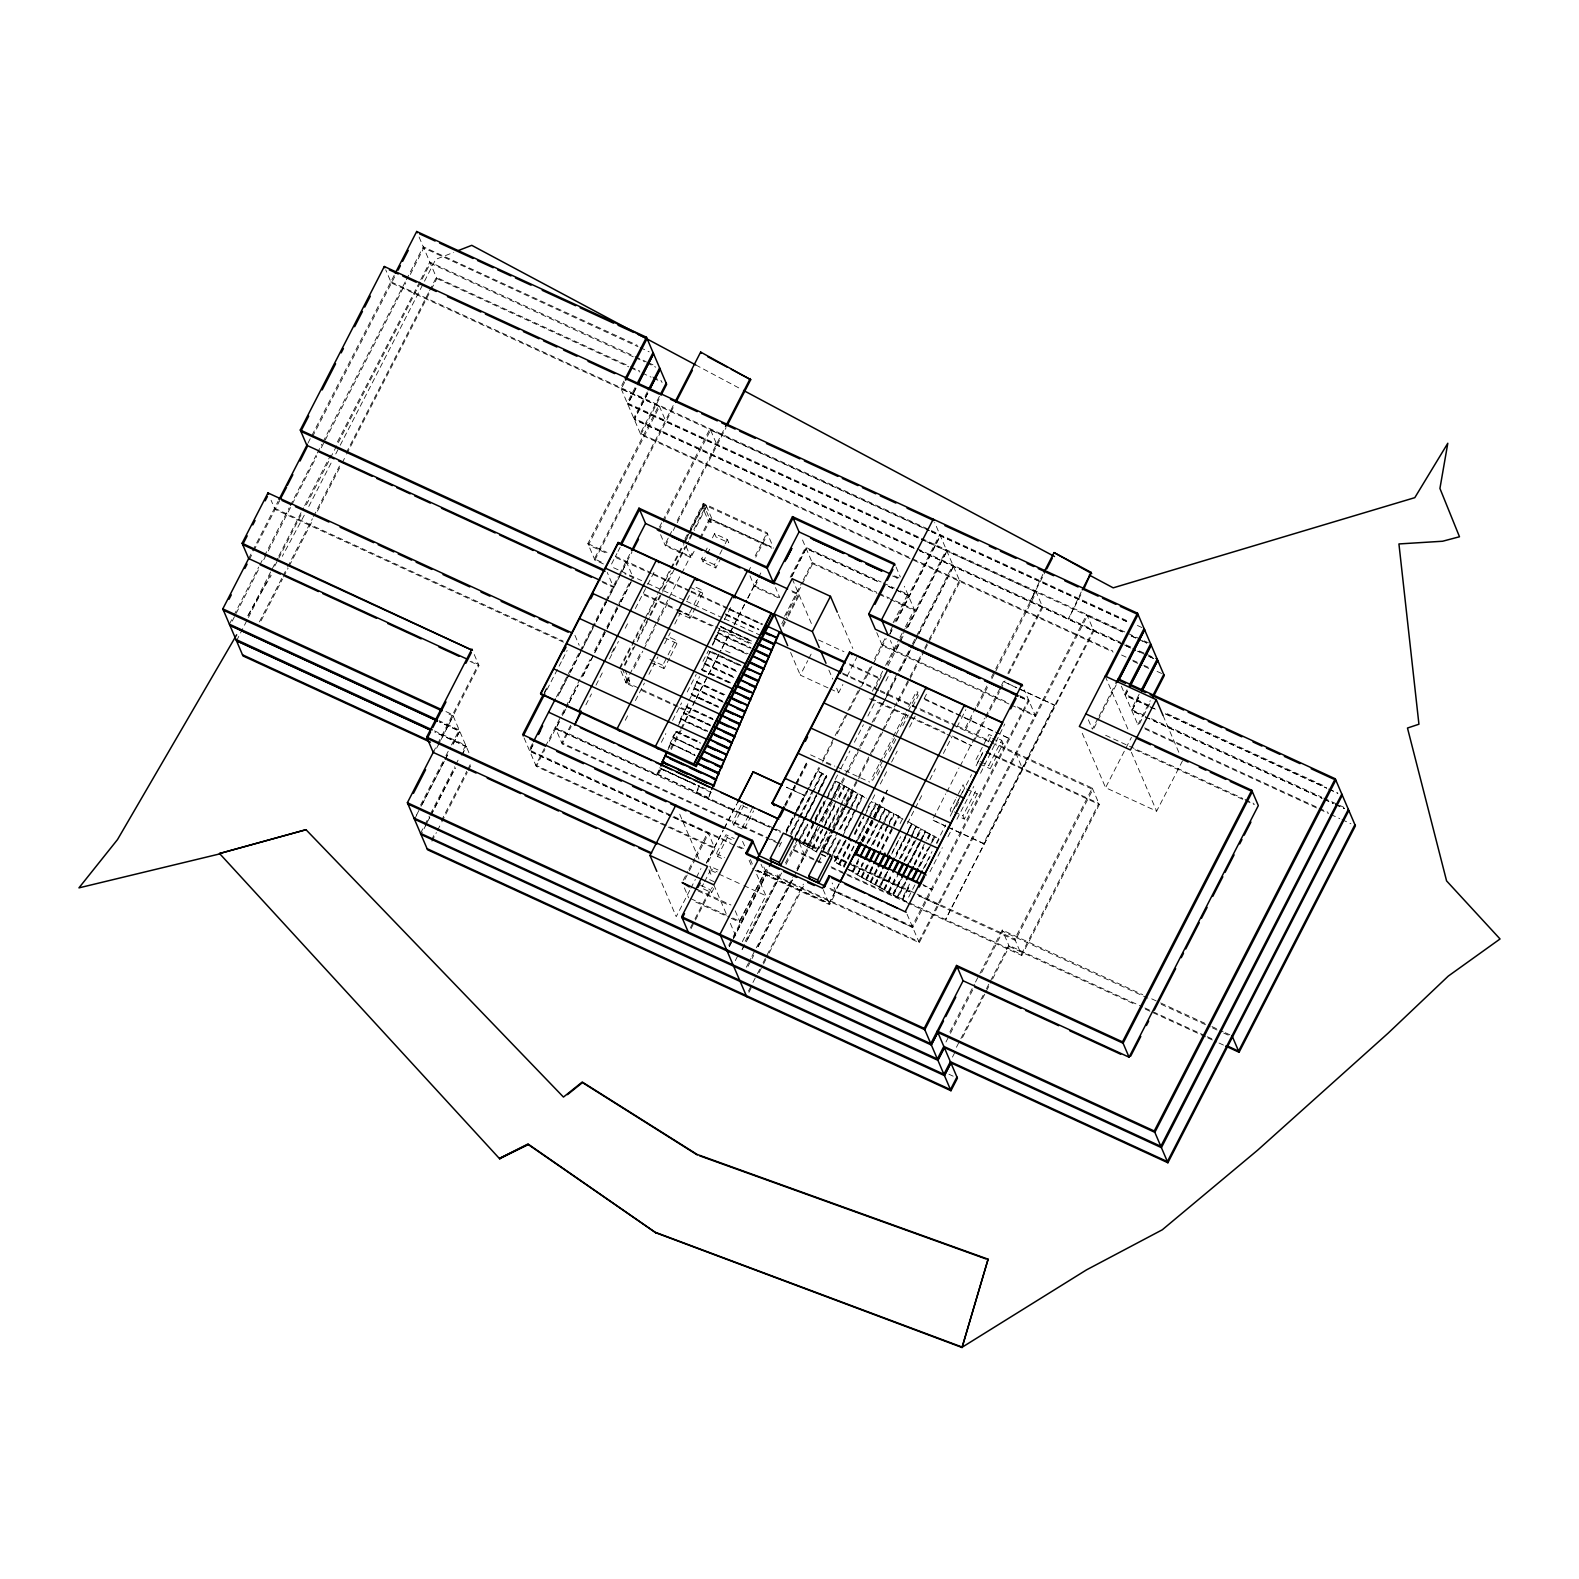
<?xml version="1.0" encoding="UTF-8"?>
<svg xmlns="http://www.w3.org/2000/svg" width="1579" height="1579" viewBox="0 0 1579 1579"><rect width="100%" height="100%" fill="white"/><g stroke="black" fill="none" stroke-linecap="round" stroke-linejoin="round"><path stroke-width="0.75" stroke-dasharray="5 3.75" d="M248.673 558.552L278.062 501.352M307.964 443.146L394.158 275.358M249.166 559.696L252.699 553.163M253.666 550.953L279.759 500.504M312.445 436.87L394.73 276.7M229.389 624.179L232.764 617.586M233.889 615.396L258.699 567.118M259.824 564.927L263.2 558.354M264.325 556.163L289.135 507.885M290.26 505.694L316.175 455.226M317.3 453.035L321.82 444.252M322.945 442.061L405.231 281.891M406.356 279.68L423.271 246.778L637.442 345.367M232.212 621.119L259.173 568.282M263.772 559.696L267.147 553.104M268.272 550.913L316.668 456.37M321.267 447.785L405.724 283.036M410.323 274.45L423.764 247.923L638.015 346.709M248.337 615.336L277.647 558.295M278.772 556.104L303.582 507.826M304.708 505.635L330.623 455.166M337.393 442.002L419.678 281.832M420.803 279.641L429.824 262.075L632.843 355.551M236.514 640.817L270.246 574.795M274.766 566.032L301.806 513.372M306.405 504.787L430.317 263.219L633.416 356.874M304.293 515.188L282.286 556.341M308.793 506.445L331.254 462.726M335.755 453.962L339.13 447.41M340.235 445.219L423.369 283.411M424.494 281.22L435.725 259.37L453.745 252.344M259.41 621.869L281.95 577.993M283.075 575.802L286.47 569.21M287.595 567.019L312.385 518.741M313.51 516.55L339.446 466.081M346.215 452.916L428.501 292.747M429.626 290.556L436.376 277.391L628.245 365.716M261.028 620.823L282.444 579.138M283.569 576.947L288.089 568.164M289.214 565.973L312.879 519.886M317.399 511.122L341.064 465.035M342.189 462.844L345.564 456.252M346.689 454.061L430.12 291.701M431.245 289.51L436.87 278.536L418.988 236.811M433.218 752.393L436.534 745.959M437.64 743.808L478.457 664.345L471.805 661.265M624.021 381.013L620.646 387.585L640.817 434.639L1113.175 652.088M438.133 744.952L478.95 665.489L473.325 652.364M436.633 748.209L439.949 741.775M441.054 739.623L453.193 715.998L446.502 712.918M624.593 382.355L621.218 388.908L659.529 406.553L588.434 544.933L607.579 553.736M420.547 805.132L444.824 757.881M445.929 755.729L450.351 747.143M451.456 744.992L459.173 729.952L439.1 720.715M635.074 387.566L627.199 402.882L1148.407 642.811M416.639 814.863L419.935 808.428M421.04 806.277L448.633 752.591M453.055 744.005L459.667 731.116L439.594 721.86M414.507 819.363L417.823 812.909M422.225 804.323L444.291 761.374M445.396 759.223L448.712 752.769M453.134 744.183L459.746 731.294L439.673 722.057M420.488 833.317L423.804 826.883M424.909 824.731L429.33 816.146M430.416 813.994L454.693 766.743M455.798 764.591L459.114 758.157M463.535 749.551L465.726 745.268L434.501 730.88M647.252 391.928L633.771 418.178L914.971 547.637M425.402 825.876L429.804 817.29L421.06 834.659M430.909 815.139L455.186 767.887M461.818 754.999L466.219 746.413L434.995 732.044M647.745 393.072L634.265 419.343L915.563 548.979M431.008 815.336L455.265 768.085M461.897 755.196L466.298 746.61L435.074 732.222M647.824 393.27L634.344 419.521L915.465 548.801M431.462 840.048L434.778 833.594M441.39 820.705L466.772 771.302M467.877 769.17L471.193 762.716M659.43 396.29L640.324 433.495L1112.682 650.943M431.955 841.193L436.376 832.587M437.482 830.455L440.778 824.001M441.883 821.85L467.266 772.467M468.371 770.315L471.687 763.861M640.817 434.639L659.923 397.454M603.415 563.96L594.908 560.032L587.862 543.59L658.936 405.211L666.002 421.652M673.207 405.546L594.415 558.887L602.921 562.815M594.908 560.032L674.786 404.56M544.262 692.53L547.617 686.036M544.222 693.793L547.577 687.22M547.064 689.53L561.552 661.344M562.677 659.173L567.137 650.489M611.547 564.019L616.935 553.538M618.021 551.446L620.172 547.262M532.439 743.63L529.202 749.926L729.991 842.357M556.4 696.99L578.94 653.114M580.065 650.923L605.428 601.56M605.922 600.592L618.277 576.532M619.402 574.342L630.455 552.828M532.932 744.775L529.695 751.071L734.946 845.554M580.282 652.601L557.999 695.984L569.407 674.134M580.559 652.068L606.415 601.757M607.027 600.533L618.771 577.677M619.106 577.046L632.034 551.88M533.011 744.972L529.794 751.249L666.062 813.994M570.532 671.943L595.263 623.823M596.388 621.633L608.744 597.573M609.869 595.382L621.1 573.493M622.225 571.302L626.725 562.558M544.38 748.446L535.774 765.223L667.581 825.896M545.466 746.354L560.782 716.55M561.907 714.359L579.888 679.345M581.013 677.154L589.993 659.667M594.493 650.903L605.744 629.034M606.869 626.843L631.58 578.703M708.241 861.779L714.991 848.653L536.268 766.368L544.873 749.591M549.196 741.202L561.275 717.695M562.4 715.504L568.006 704.57M569.131 702.379L578.131 684.872M582.631 676.128L606.237 630.179M607.362 627.988L619.718 603.928M620.843 601.737L633.199 577.677L624.692 573.749M559.104 722.254L555.729 728.827L769.368 827.159M563.604 713.511L568.104 704.747M569.229 702.576L578.21 685.069M582.71 676.305L593.941 654.436M595.066 652.245L619.797 604.125M620.922 601.935L633.278 577.855M659.43 527.169L661.68 522.787M662.805 520.596L710.017 428.718L717.063 445.179M658.877 530.702L662.252 524.129M663.377 521.938L710.589 430.06L929.222 530.702M570.71 725.294L561.71 742.781L768.894 838.153M778.289 843.403L562.203 743.926L571.203 726.439M668.233 538.103L664.877 544.656L690.398 556.42M669.358 535.913L672.733 529.34M677.233 520.596L724.425 428.738M694.128 551.268L690.891 557.565L665.351 545.801L668.726 539.248M673.226 530.485L726.044 427.712M611.724 652.877L615.08 646.324M585.888 704.846L591.513 693.911M595.994 685.168L602.744 672.042M609.494 658.917L618.475 641.41M625.225 628.284L628.6 621.712M635.33 608.586L646.581 586.717M647.706 584.526L654.456 571.401M684.911 539.011L689.233 530.623M690.299 528.531L703.227 503.365L767.058 532.755L772.763 546.058M619.619 667.858L630.83 646.068M631.936 643.877L644.271 619.896M645.397 617.705L657.713 593.724M658.838 591.553L682.365 545.762M683.47 543.571L687.951 534.847M689.076 532.676L703.642 504.333L706.188 505.497L712.346 519.846L711.043 522.373L708.497 521.188L702.754 507.806L705.32 508.971M686.569 538.261L703.8 504.708L767.631 534.097L755.788 557.15M620.034 668.825L657.002 596.862M661.483 588.138L670.443 570.69M671.568 568.519L683.885 544.538M685.01 542.347L688.365 535.814M689.49 533.623L704.056 505.28L706.602 506.464L694.286 530.445M624.416 664.68L633.376 647.232M637.857 638.508L661.384 592.717M662.509 590.546L671.47 573.098M675.95 564.374L684.911 546.926M689.391 538.202L692.747 531.669M693.872 529.498L706.188 505.497M624.83 665.627L636.021 643.837M637.146 641.646L649.462 617.665M650.587 615.494L662.923 591.493M664.029 589.322L675.24 567.512M676.365 565.341L688.681 541.34M689.806 539.169L693.161 532.616M625.777 682.207L641.35 651.456M645.633 643.561L680.569 575.131M681.792 573.197L693.635 550.124M699.714 538.301L709.682 518.445L771.322 546.827M632.863 686.411L626.271 683.371L629.567 676.917M633.988 668.331L642.811 651.14M643.916 648.989L656.055 625.363M657.16 623.231L669.299 599.606M700.583 538.696L710.274 519.827L771.914 548.189M624.83 669.713L629.626 680.865L628.324 683.391L622.284 668.549M721.228 557.466L715.84 567.947L703.069 562.065L701.668 558.808L703.82 554.624M704.905 552.512L708.142 546.235M712.445 537.847L714.596 533.643L727.366 539.525L728.768 542.781L715.998 536.899L714.596 533.643M703.069 562.065L706.306 555.769M707.372 553.676L710.609 547.38M625.304 720.3L628.679 713.728M635.429 700.602L644.41 683.095M648.91 674.351L657.91 656.844M664.641 643.719L670.266 632.784M674.766 624.041L680.371 613.086M687.122 599.961L691.622 591.217M669.516 658.088L664.127 668.588L662.746 665.331L667.049 656.943M668.114 654.851L675.654 640.166L667.147 636.258M695.372 607.777L689.984 618.257L688.582 615.001L692.905 606.612M693.971 604.52L701.51 589.855L695.135 586.914M715.84 567.947L714.438 564.69L718.741 556.301M719.827 554.209L724.129 545.821M725.215 543.729L727.366 539.525M670.601 655.996L677.055 643.423L675.654 640.166M696.438 605.685L702.912 593.092L701.51 589.855M755.216 555.828L767.058 532.755M748.249 571.835L751.486 565.539M661.364 742.308L665.845 733.544M672.595 720.419L681.595 702.931M687.201 691.977L696.201 674.49M702.951 661.364L708.557 650.41M714.182 639.475L719.807 628.541M724.307 619.777L731.038 606.652M746.512 654.022L715.425 639.712L719.728 629.271M712.267 644.607L718.07 633.554L749.137 647.864M712.563 645.298L715.425 639.712M736.406 671.47L707.55 658.186L709.879 651.337L741.005 665.766M733.781 677.628L704.905 664.345L709.879 651.337M728.926 682.76L702.28 670.503L701.747 669.239L707.55 658.186M702.043 669.93L704.905 664.345M723.675 695.076L697.03 682.819L698.411 677.845M723.261 702.26L694.405 688.977L693.852 687.714L699.655 676.661M718.406 707.392L691.76 695.135L691.227 693.872L697.03 682.819M718.169 706.839L691.523 694.563L694.405 688.977M713.155 719.708L686.51 707.451L687.891 702.477M688.898 700.721L691.76 695.135M710.53 725.866L683.885 713.609L688.187 703.148M705.675 731.018L681.24 719.767L680.707 718.504L686.51 707.451M679.029 722.807L683.885 713.609M678.378 725.353L681.24 719.767M697.78 749.492L672.832 736.979L675.694 731.393L700.109 742.643M695.155 755.65L670.187 743.137L675.99 732.084L675.457 730.82L699.872 742.071M668.529 747.439L673.365 738.242M667.858 749.986L670.739 744.4M661.127 769.131L657.772 775.644L657.042 773.927L659.923 768.341L695.451 784.704L659.963 768.46M695.115 700.464L682.286 727.939M696.221 698.293L707.431 676.483M708.557 674.292L720.873 650.311M721.998 648.14L733.189 626.33M734.314 624.159L746.63 600.158M747.755 597.987L756.716 580.539M657.338 774.618L660.634 767.986M670.661 748.466L679.582 731.116M680.687 728.945L695.214 700.701M696.319 698.51L707.53 676.72M708.655 674.529L720.971 650.548M722.096 648.357L746.729 600.395M747.854 598.204L757.466 579.513M758.532 577.421L761.769 571.124M671.154 749.611L681.181 730.09M778.131 597.73L754.723 586.954L757.959 580.658M790.171 577.302L805.606 547.242L881.102 581.98M791.493 576.828L806.099 548.387L879.365 582.118M791.849 576.493L806.198 548.564L879.464 582.296M784.585 616.224L802.25 581.861M803.356 579.73L812.178 562.538L876.562 592.184M781.763 623.823L785.079 617.389M786.184 615.238L812.672 563.683L801.342 537.255M698.964 785.572L696.082 793.27L769.901 827.258M696.082 793.27L699.458 786.717M782.572 625.462L786.895 617.073M787.96 614.961L798.737 594L789.855 589.914M783.066 626.606L787.388 618.218M788.454 616.126L799.231 595.145L790.349 591.059M710.747 791.276L708.399 798.125L710.984 791.849M683.214 880.332L687.714 871.569M688.839 869.397L694.444 858.443M695.569 856.272L707.945 832.192L714.991 848.653M684.911 879.483L688.286 872.911M689.411 870.72L695.017 859.785M696.142 857.594L708.517 833.534L668.292 815.021M689.727 890.418L676.226 916.669L656.805 871.332M690.852 888.227L695.332 879.483M696.457 877.292L700.958 868.549M827.988 687.872L800.316 675.141L807.777 660.634M808.843 658.561L812.02 652.344M706.385 862.884L723.083 830.357M724.208 828.186L736.465 804.323M706.484 863.121L723.182 830.574M724.307 828.422L737.669 802.389M721.642 858.384L717.557 856.509L716.313 853.627L726.024 834.758L734.196 838.528M741.104 805.408L732.478 822.185L733.702 825.047L743.926 829.745L753.617 810.876M713.767 888.464L711.616 892.648L701.392 887.951L703.543 883.766M704.629 881.654L710.017 871.174M717.557 856.509L727.248 837.64L726.024 834.758M733.702 825.047L743.393 806.178L742.169 803.316M690.477 927.643L693.852 921.07M694.977 918.879L710.708 888.247M752.393 808.014L742.683 826.883L743.926 829.745M690.97 928.788L694.346 922.215M695.471 920.024L712.326 887.22M830.1 688.858L838.627 692.767L842.87 684.477M847.133 676.187L856.706 657.555M784.881 804.915L794.948 785.316M796.073 783.145L807.244 761.374M784.98 805.152L795.105 785.434M796.171 783.362L807.362 761.571M785.572 806.099L795.599 786.579M796.704 784.408L807.856 762.716M739.604 921.09L766.348 869.042M786.421 830.001L795.323 812.652M796.448 810.481L804.244 795.303L786.48 787.131M766.447 869.279L739.702 921.327L728.511 915.998M786.066 831.087L795.421 812.889M796.191 811.389L808.547 787.329M809.672 785.138L818.672 767.631M823.172 758.887L846.778 712.938M847.903 710.747L860.259 686.687M870.226 667.285L862.509 682.306L863.081 683.648M874.648 658.68L885.681 637.205M893.142 622.698L907.747 594.257L896.635 589.145M786.303 831.659L817.508 770.927L826.567 776.118L819.876 789.125M728.728 945.347L732.064 938.854M733.149 936.761L769.565 865.884M779.217 846.68L782.434 840.383M785.493 834.521L821.416 764.414M822.541 762.223L832.646 742.525M837.146 733.781L848.377 711.892M849.502 709.721L886.253 638.548M890.339 630.771L893.714 624.198M894.839 622.008L939.801 534.511M729.241 946.472L732.557 939.998M733.663 937.847L765.795 875.319L761.039 864.187M889.707 634.107L891.957 629.725M896.458 620.981L940.294 535.656M729.301 946.689L769.032 869.358M889.806 634.304L892.036 629.922M896.536 621.159L940.373 535.834M790.566 833.633L821.771 772.901M791.967 832.153L822.008 773.453M789.993 837.048L798.895 819.698M800.02 817.527L812.277 793.665M813.382 791.493L822.304 774.144M795.066 836.159L805.093 816.639M806.198 814.468L818.455 790.605M819.58 788.434L826.271 775.427L817.508 770.927M803.099 821.534L794.198 838.883L798.441 840.837L807.362 823.488M804.224 819.363L816.481 795.5M817.586 793.349L826.508 775.98M795.362 836.85L805.389 817.33M806.494 815.159L818.751 791.296M803.395 822.225L794.494 839.574L816.738 851.634M804.52 820.054L816.777 796.191M817.883 794.02L826.804 776.671L826.271 775.427M742.308 941.676L765.914 895.747L756.203 873.069M872.378 691.168L884.516 667.542M885.622 665.391L898.865 639.633M899.951 637.482L904.372 628.876M905.478 626.745L914.3 609.553L892.096 599.329M735.301 960.644L738.656 954.111M745.229 941.321L781.013 871.687M785.454 863.002L794.375 845.653M795.48 843.482L797.711 839.14L804.777 855.601L796.961 870.779M875.279 688.187L882.799 672.99M887.22 664.404L904.767 630.751M905.892 628.56L946.354 549.808M744.617 944.617L741.301 951.051L744.814 944.597M903.01 636.278L895.155 651.594L890.378 640.482M907.511 627.534L946.847 550.953M781.585 873.029L745.92 942.426L778.822 878.042L776.611 872.891M786.026 864.345L798.283 840.482L816.165 848.712M888.069 665.746L901.392 639.791M908.063 626.824L946.946 551.15M798.737 841.528L807.599 824.06M807.895 824.751L798.994 842.1L816.975 852.206L827.001 832.686M815.06 818.85L824.06 801.342M835.291 779.454L839.791 770.71M840.916 768.519L849.916 751.012M854.417 742.268L863.397 724.761M867.897 716.017L875.753 700.701M885.878 681.003L889.253 674.45M802.941 843.364L814.093 821.692M815.198 819.521L824.12 802.171M828.58 793.487L835.252 780.48L867.049 798.836M803.237 844.054L835.508 781.033L853.548 791.257L834.6 828.146M803.474 844.627L813.521 825.106M814.626 822.935L825.778 801.244M826.883 799.073L835.804 781.723M807.441 845.89L831.955 798.184M833.08 796.013L839.752 783.006M821.06 820.429L829.962 803.079M831.087 800.908L840.008 783.559L833.376 796.704M821.1 820.567L832.251 798.875M746.334 967.236L750.795 958.552M751.9 956.4L755.255 949.887M756.361 947.716L792.401 877.549M796.902 868.825L817.093 829.488M821.356 821.119L858.64 748.643M859.746 746.472L870.976 724.623M872.101 722.432L882.207 702.773M886.273 694.839L897.918 672.18M898.49 671.055L911.813 645.12M912.504 643.778L952.926 565.104M757.959 946.689L795.855 872.95M885.661 698.155L882.325 704.648L881.832 703.484M886.766 695.984L895.648 678.694M900.089 670.049L917.873 635.449M918.978 633.297L953.42 566.269M748.071 966.289L753.696 955.374M758.177 946.63L792.974 878.891M797.474 870.167L821.041 824.277M822.166 822.087L846.857 774.026M847.982 771.835L860.338 747.795M861.443 745.624L872.674 723.774M873.799 721.583L898.49 673.522M899.616 671.332L913.096 645.1M914.202 642.929L917.577 636.376M918.702 634.186L953.499 566.447M811.942 848.416L820.863 831.067M825.304 822.402L837.561 798.54M838.686 796.369L844.252 785.533M812.238 849.107L823.37 827.416M824.495 825.264L834.462 805.606M838.982 797.059L844.489 786.085M812.474 849.68L834.758 806.297M839.219 797.632L844.785 786.776M816.442 850.943L827.574 829.251M828.699 827.1L838.725 807.58M843.186 798.895L848.752 788.059M816.679 851.515L848.989 788.612M828.126 830.515L849.285 789.303M748.446 991.178L751.821 984.625M752.946 982.454L756.302 975.881M757.427 973.71L761.927 964.966M763.052 962.776L803.454 884.122M821.416 849.166L831.521 829.508M832.646 827.317L844.982 803.277M846.107 801.106L857.338 779.256M858.463 777.065L896.615 702.773M897.74 700.583L908.971 678.733M910.096 676.562L923.557 650.331M924.682 648.16L928.057 641.587M929.182 639.416L959.479 580.421M748.939 992.342L752.315 985.77M759.045 972.664L762.42 966.111M763.545 963.92L768.026 955.196M769.151 953.005L803.948 885.266M823.034 848.12L832.015 830.653M833.14 828.462L845.476 804.422M846.601 802.25L871.292 754.17M872.417 751.999L897.109 703.918M898.234 701.727L924.051 651.476M925.176 649.305L959.973 581.565L934.669 522.531M823.172 849.147L845.456 805.764M846.561 803.593L853.252 790.586M823.409 849.699L831.205 834.521M832.33 832.35L853.489 791.138L866.753 798.145M824.574 847.666L833.495 830.297M822.6 852.561L831.501 835.212M832.626 833.041L844.883 809.178M845.989 807.007L853.785 791.829M818.593 862.213L821.81 855.917M827.672 851.673L837.699 832.153M838.804 829.982L857.752 793.112M829.074 850.193L835.705 837.048M840.225 828.501L857.989 793.665M827.08 855.088L836.002 837.738M840.462 829.054L849.384 811.705M850.489 809.534L858.285 794.355M833.278 852.028L839.969 839.002M844.429 830.337L855.561 808.645M856.686 806.474L862.252 795.619M832.449 854.871L840.206 839.574M844.706 831.028L862.489 796.191M878.931 764.493L871.194 779.533L872.733 780.243L917.971 692.174L916.432 691.484L906.504 710.807M880.036 762.361L892.174 738.735M893.26 736.584L905.399 712.958M830.475 859.785L841.607 838.094M842.732 835.923L853.864 814.231M854.989 812.06L862.785 796.882M877.411 775.151L881.832 766.565M889.549 751.525L896.181 738.636M902.793 725.748L908.32 715.011M912.721 706.425L918.248 695.688L916.432 691.484M834.442 861.048L844.469 841.528M845.811 839.929L834.679 861.621L843.719 866.792L875.99 803.77M834.719 861.739L845.87 840.048M846.107 840.62L834.975 862.312L843.719 866.792M838.923 863.575L850.074 841.883M854.535 833.219L861.226 820.192M867.897 807.185L871.253 800.671M839.219 864.266L850.311 842.456M854.496 834.284L871.549 801.362M872.476 799.29L875.852 792.717M880.332 783.973L887.082 770.848M891.582 762.085L897.208 751.15M909.563 727.09L915.188 716.136M924.169 698.648L927.544 692.076M839.475 864.838L850.607 843.147M855.068 834.462L863.989 817.113M865.095 814.942L869.555 806.277M843.423 866.101L856.805 840.087M857.91 837.916L875.753 803.198L871.49 801.244M843.976 867.364L850.647 854.338M858.463 839.16L868.489 819.639M869.595 817.468L876.286 804.461L875.753 803.198M839.1 883.727L829.034 903.326L756.815 870.068M861.483 840.166L887.201 790.092M839.199 883.944L829.133 903.543L752.532 868.292M861.581 840.403L887.299 790.329M862.41 840.442L874.667 816.58M875.792 814.409L880.233 805.724L871.786 801.935M755.157 870.404L829.626 904.688L836.1 892.115L832.172 882.977M862.173 841.37L885.562 795.816M862.706 841.133L874.963 817.271M876.088 815.1L880.529 806.415M862.943 841.686L872.99 822.166M874.095 819.994L880.786 806.987L880.233 805.724M905.754 882.483L897.958 897.661L852.956 872.417L852.423 871.154L859.114 858.147M866.91 842.969L875.832 825.6M880.292 816.935L884.733 808.251L876.286 804.461M852.719 871.845L858.246 860.871M867.207 843.64L884.99 808.823M852.956 872.417L858.542 861.562M868.568 842.041L877.47 824.692M878.595 822.521L885.286 809.514L884.733 808.251M887.516 871.825L879.72 887.003L857.456 874.944L862.489 862.845M871.411 845.495L883.668 821.633M884.773 819.462L889.234 810.777L880.786 806.987M857.219 874.371L862.746 863.397M872.812 844.015L889.49 811.349L902.734 818.356L899.398 824.87M857.456 874.944L864.147 861.917M873.069 844.568L881.97 827.218M883.095 825.047L889.786 812.04L889.234 810.777M861.423 876.207L866.989 865.371M877.016 845.851L888.168 824.159M889.273 821.988L893.734 813.303M861.72 876.898L868.351 863.752M877.312 846.541L893.971 813.876M861.956 877.47L868.647 864.443M877.569 847.094L886.47 829.745M887.595 827.574L894.267 814.567M865.924 878.733L872.615 865.726M881.516 848.377L892.668 826.685M893.773 824.514L898.234 815.83L889.786 812.04M866.22 879.424L872.851 866.279M881.812 849.068L898.471 816.402M866.457 879.996L873.148 866.97M882.069 849.62L898.767 817.093L898.234 815.83M870.424 881.26L877.115 868.253M870.72 881.95L877.352 868.805M870.957 882.523L877.648 869.496M874.924 883.786L881.595 870.779M875.22 884.477L881.852 871.332M875.457 885.049L883.253 869.851M892.174 852.502L898.865 839.495M891.661 854.101L900.662 836.594M907.392 823.468L923.143 792.855M929.873 779.71L935.498 768.776M943.374 753.459L952.354 735.972M956.854 727.208L960.229 720.656M961.354 718.465L965.855 709.701M879.424 886.312L886.095 873.305M896.122 853.785L907.274 832.094M908.379 829.922L911.734 823.409L907.471 821.455M887.457 871.687L879.661 886.885L884.457 890.102L897.701 897.109L905.458 881.793M905.28 836.988L896.379 854.338L907.57 832.784M906.405 834.817L911.971 823.981M908.675 830.613L912.03 824.1M879.957 887.576L887.753 872.378M895.55 857.2L905.576 837.679M906.701 835.508L911.734 823.409M1042.91 574.302L1030.021 601.52L1044.528 573.276M975.743 707.708L964.631 729.32L965.203 730.663L972.98 715.524M976.848 705.537L986.855 686.076M991.296 677.43L994.632 670.957M995.737 668.785L1035.725 590.941L1042.772 607.402L1006.119 678.753M883.924 888.839L891.721 873.661M899.517 858.483L911.774 834.62M912.879 832.449L916.234 825.935L907.767 822.146M977.421 706.879L987.428 687.418M991.869 678.773L1036.298 592.283L627.791 404.224L636.771 386.717L627.692 404.027L924.544 540.689M884.201 889.53L891.957 874.213M899.813 859.154L916.471 826.508M884.457 890.102L892.253 874.904M901.175 857.555L910.076 840.206M911.201 838.035L916.234 825.935M888.405 891.365L896.221 876.187M904.017 860.989L916.274 837.146M917.379 834.975L920.735 828.462L912.267 824.672M888.701 892.056L896.458 876.74M904.254 861.562L920.971 829.034M888.957 892.628L897.859 875.259M905.675 860.081L921.268 829.725L920.735 828.462M892.905 893.892L900.721 878.713M908.517 863.516L925.235 830.988L916.767 827.199M893.161 894.464L900.958 879.266L893.201 894.582M919.906 842.396L909.859 861.917L922.175 838.192M921.011 840.225L925.472 831.561L938.716 838.567M923.301 836.021L925.531 831.679L921.268 829.725M893.457 895.155L902.359 877.786M910.155 862.608L920.202 843.087M921.307 840.916L925.235 830.988M933.525 817.942L945.643 793.941M946.867 792.007L958.986 767.986M960.19 766.052L971.203 744.202M972.309 742.466L984.526 718.267M985.632 716.53L1003.415 681.496L1016.738 687.635M1007.856 673.286L1042.278 606.257M973.907 741.459L999.448 691.72M1000.573 689.569L1005.014 680.904M897.405 896.418L905.201 881.24M914.123 863.891L926.38 840.028M927.505 837.857L929.715 833.515M914.419 864.562L923.281 847.094M927.801 838.548L929.972 834.087M914.655 865.134L923.577 847.785M928.038 839.1L930.268 834.778M906.701 902.162L901.905 898.944L909.701 883.766M918.623 866.417L927.544 849.048M931.985 840.383L934.215 836.041L925.768 832.251M902.201 899.635L909.958 884.319M918.919 867.088L934.472 836.613M902.438 900.188L910.254 885.01M920.281 865.489L934.768 837.304L934.215 836.041M955.532 799.448L950.163 809.928L951.545 813.185L964.473 788.02L963.072 784.763L956.617 797.356M976 759.598L988.928 734.452L993.191 736.406M977.401 762.854L982.789 752.374M988.178 741.893L990.329 737.689L988.928 734.452M908.636 897.129L915.406 883.964M923.123 868.924L932.044 851.574M936.485 842.91L945.742 824.889M950.242 816.146L971.598 774.578M976.098 765.815L982.829 752.69M924.524 867.443L930.11 856.607M936.781 843.6L939.012 839.258L934.768 837.304M956.361 806.356L959.716 799.783M929.972 871.726L942.327 847.666M947.953 836.732L952.453 827.988M956.933 819.225L973.789 786.421M980.539 773.276L1004.777 724.011M964.315 819.047L962.914 815.81L975.842 790.645L977.243 793.901L964.315 819.047L960.052 817.093M1001.698 740.314L1003.099 743.571L990.171 768.736L988.77 765.479L1001.698 740.314L995.323 737.393M1081.201 591.967L1068.312 619.146L1081.694 593.112M763.861 867.029L766.052 872.161L919.254 942.683L1087.359 615.79L1122.59 632.014M947.953 827.258L983.48 843.62L1054.476 705.004L1018.948 688.661M1093.359 629.764L945.189 920.241L1093.852 630.909L1086.786 614.448L918.761 941.538L765.558 871.016M1097.977 718.228L1092.352 729.182L1088.089 719.195M1099.102 716.057L1114.833 685.424M1093.971 728.136L1116.452 684.378M949.867 1031.975L974.381 984.25M975.486 982.079L978.842 975.565M979.947 973.414L1002.231 930.031L1142.782 994.731M945.979 1041.982L949.315 1035.469M950.44 1033.298L974.954 985.592M981.645 972.585L1002.803 931.373L1147.815 998.125M1127.011 689.786L1124.761 694.168L1149.374 705.497M1127.505 690.931L1125.255 695.313L1147.637 705.616M1127.584 691.128L1125.353 695.49L1147.716 705.793M956.42 1047.272L959.756 1040.758M960.881 1038.587L985.395 990.882M986.5 988.711L1008.784 945.328L1142.643 1006.948M952.453 1057.101L955.808 1050.588M962.479 1037.581L991.454 981.191M992.579 979.019L1009.277 946.472L1002.231 930.031M1139.189 694.148L1131.334 709.464L1142.525 714.616M1138.558 697.484L1131.827 710.609L1143.018 715.761M1092.293 788.099L1099.339 804.54L1021.791 955.512L1014.744 939.051L1092.293 788.099L995.717 743.63M1138.656 697.681L1131.906 710.807L1143.097 715.958M1182.493 760.861L1156.637 811.172L1105.576 787.664L1131.432 737.354M1137.887 724.761L1150.262 700.701M1139.505 723.735L1150.736 701.846M247.765 615.692L271.193 575.427M640.166 347.558L649.166 351.841M635.074 356.578L646.225 361.709M648.456 362.736L655.147 365.815M635.567 357.722L644.489 361.828M646.719 362.854L655.739 367.157M630.475 366.742L639.396 370.848M652.798 377.006L661.719 381.111M436.87 278.536L628.738 366.861M630.968 367.887L639.89 371.993M642.12 373.019L651.061 377.124M653.292 378.151L662.213 382.256M390.862 281.792L1128.511 621.376M1137.393 625.462L1144.064 628.541M929.143 530.505L391.355 282.937L385.73 269.812M931.373 531.551L1129.005 622.521M931.452 531.728L1129.103 622.718M926.774 541.715L1122.255 631.699M1131.136 635.784L1140.018 639.87M1142.229 640.896L1146.67 642.949M1131.393 636.061L1135.794 638.094M1137.985 639.1L1146.788 643.146M917.221 548.683L1124.169 643.956M1126.103 644.844L1130.761 646.995M1139.426 650.962L1157.19 659.154M1122.452 644.074L917.695 549.828L1135.558 650.272M1124.662 645.1L1135.656 650.153M1137.867 651.18L1146.67 655.226L1137.768 651.278M1148.861 656.232L1157.683 660.298M1148.88 656.39L1157.762 660.476M1121.564 655.028L1130.446 659.114M1132.656 660.14L1141.538 664.226M1143.768 665.252L1148.209 667.285M1157.071 671.391L1163.743 674.45M1133.15 661.285L1142.031 665.371M1144.242 666.397L1148.683 668.45M894.523 575.881L898.964 577.934M897.227 578.052L892.806 575.999L897.326 578.25M883.332 583.006L894.425 588.118M1167.276 713.728L1326.143 786.855M888.247 586.204L908.241 595.401M1149.867 706.642L1156.578 709.721L1149.946 706.82M1165.539 713.846L1326.636 788M1328.867 789.046L1337.808 793.151M888.345 586.381L908.32 595.599M1165.618 714.044L1326.715 788.197M1328.946 789.224L1337.887 793.349M878.773 593.211L889.885 598.303M1151.466 718.741L1321.505 797.02M1323.755 798.046L1343.887 807.323M812.672 563.683L877.056 593.329M879.266 594.355L888.148 598.441M890.378 599.467L914.794 610.698L904.333 586.263M1145.249 716.787L1321.998 798.165M1324.228 799.191L1333.189 803.316M1335.42 804.343L1344.38 808.468M1145.328 716.984L1322.077 798.362M1324.327 799.388L1333.268 803.494M1335.498 804.54L1344.459 808.645M709.78 518.682L773.611 548.051M1144.597 727.86L1316.886 807.165M1319.116 808.191L1328.057 812.317M1145.091 729.005L1317.379 808.31M1319.61 809.356L1328.551 813.461M1330.801 814.488L1339.742 818.613M1341.992 819.639L1350.933 823.764M1016.837 687.872L1003.415 681.496M1019.047 688.878L1054.575 705.241M1019.62 695.688L1028.521 699.793L912.188 926.222L829.725 888.266M1105.636 735.281L1242.831 798.441M1245.041 799.467L1253.904 803.533M1020.113 696.832L1029.015 700.938L912.78 927.564L828.067 888.582M1134.887 749.67L1243.324 799.586M1245.535 800.612L1254.377 804.678M1020.192 697.03L1029.094 701.135M701.668 558.808L714.438 564.69M754.229 585.809L779.769 597.553L775.486 587.585M881.891 644.568L1008.448 702.833M1017.251 706.879L1035.094 715.09M1008.942 703.977L882.385 645.712L876.759 632.607M1011.053 704.964L1035.587 716.234L1024.258 689.806M818.415 639.909L843.956 651.673M690.141 587.23L702.912 593.092M587.862 543.59L607.007 552.413M615.514 556.321L650.785 572.565M653.035 573.591L688.858 590.092M691.109 591.118L726.932 607.619M729.182 608.645L762.696 624.08M849.285 663.93L879.345 677.786M924.248 698.451L1009.632 738.676L1000.691 734.571M730.801 609.948L761.887 624.258M616.086 557.663L651.278 573.71M653.528 574.736L689.352 591.237M691.602 592.263L727.426 608.764M728.768 609.376L762.085 624.712M849.778 665.095L879.839 678.931M924.741 699.596L998.461 733.544M725.412 613.836L758.709 629.153M725.649 614.389L759.006 629.843M725.945 615.08L757.032 629.389M992.461 738.676L1003.099 743.571M613.56 567.71L641.666 580.658M647.607 583.381L684.22 600.237M686.47 601.263L722.294 617.764M724.544 618.79L760.367 635.291M842.396 673.049L878.042 689.47M880.273 690.497L918.011 707.866M919.945 708.754L955.749 725.235M957.94 726.241L993.507 742.623M842.89 674.194L878.536 690.615M880.312 691.582L918.504 709.01M920.518 710.096L1092.865 789.441L1015.317 940.393L918.741 895.925M720.142 626.133L751.229 640.442M751.486 641.015L720.399 626.705L751.782 641.706M720.438 626.824L751.525 641.133M643.758 593.882L675.101 608.329M677.352 609.356L713.175 625.856M715.425 626.883L751.249 643.383M871.292 698.629L944.558 732.36M953.321 736.406L971.677 745.781L947.104 734.472M986.086 751.486L1098.866 803.395L1021.297 954.367L831.087 866.792M677.944 610.106L688.582 615.001M644.252 595.046L711.438 625.975M720.399 630.1L751.742 644.528M869.555 698.767L907.293 716.136M909.129 716.984L945.051 733.505M986.579 752.63L1099.339 804.54M677.213 612.376L689.984 618.257M717.517 632.291L750.834 647.627M717.774 632.863L751.13 648.318M602.053 581.23L613.224 586.381M602.546 582.375L613.718 587.526L607.244 572.407M714.892 638.449L748.189 653.785M715.129 639.021L746.275 653.449M980.263 761.571L988.77 765.479M979.533 763.841L990.171 768.736M725.59 650.745L732.242 653.824M711.853 651.791L740.709 665.075M710.175 652.028L741.262 666.338M706.997 656.923L738.084 671.233M664.285 637.541L677.055 643.423M707.254 657.496L736.169 670.917M704.372 663.081L735.459 677.391M704.609 663.654L733.524 677.075M966.605 789.007L977.243 793.901M701.747 669.239L730.603 682.542M701.984 669.812L730.899 683.233M649.976 659.45L662.746 665.331M696.497 681.556L725.353 694.859M696.734 682.128L723.419 694.523M651.357 662.706L664.127 668.588M693.852 687.714L722.728 701.017M694.109 688.286L723.024 701.688M954.407 811.882L962.914 815.81M691.227 693.872L717.873 706.149M691.464 694.444L718.109 706.721M274.529 508.221L563.032 641.035M810.599 754.841L834.778 766.151M836.87 766.92L869.693 782.039M563.506 642.199L275.022 509.385L271.095 500.247M826.093 763.071L832.469 766.012M685.977 706.188L712.603 718.465M945.643 826.014L932.321 819.876L945.742 826.251M947.854 827.041L983.381 843.383M627.06 679.7L629.626 680.865M686.214 706.76L712.899 719.156M625.679 681.99L689.609 711.596M641.666 690.457L676.898 706.662M679.088 707.688L690.102 712.741M683.332 712.346L709.978 724.623M710.234 725.175L683.589 712.918L710.274 725.314M885.286 809.514L889.53 811.468M898.767 817.093L903.03 819.047M680.707 718.504L707.353 730.781M680.963 719.077L707.649 731.472M675.753 731.511L700.168 742.762M675.99 732.084L700.405 743.334M786.579 787.349L804.343 795.52M672.832 736.979L699.458 749.255M673.068 737.551L699.754 749.946M670.187 743.137L694.622 754.387M670.443 743.709L694.918 755.078M470.068 661.404L478.95 665.489M922.827 884.457L932.084 889.628L923.32 885.602M664.108 769.822L679.661 776.967M681.871 777.993L699.635 786.164M701.865 787.191L708.517 790.27M743.393 806.178L747.479 808.053M711.28 792.54L659.667 767.769M1151.703 998.836L1158.394 1001.915M1160.624 1002.941L1209.711 1025.541M1211.942 1026.567L1223.093 1031.699M1225.324 1032.725L1232.034 1035.804M1161.216 1004.283L1210.284 1026.883M1212.514 1027.909L1221.435 1032.015M1223.666 1033.041L1232.607 1037.146M657.042 773.927L708.103 797.434M780.519 831.225L555.157 727.485L562.203 743.926M796.053 838.39L818.258 848.594M833.791 855.759L851.555 863.93M853.568 864.858L1014.744 939.051M555.65 728.63L657.772 775.644M772.032 828.245L778.783 831.343M794.316 838.508L816.521 848.732M834.284 856.904L909.78 891.661M918.662 895.747L938.637 904.945L938.143 903.8M771.578 828.186L780.48 832.291M834.028 856.943L849.68 864.147M851.91 865.174L909.859 891.839M821.179 854.042L825.442 855.996M821.475 854.732L825.738 856.686M848.18 869.2L852.423 871.154M848.476 869.891L856.923 873.68M1144.874 1007.974L1205.113 1035.706M1207.343 1036.732L1211.804 1038.785M1009.277 946.472L1136.446 1005.014M1145.367 1009.139L1205.606 1036.85M1207.836 1037.896L1216.758 1042.002M1218.988 1043.028L1223.468 1045.081M897.661 896.99L901.905 898.944M770.907 839.081L780.026 843.285M793.151 849.324L822.146 862.687M793.645 850.469L820.626 862.904M831.58 867.937L905.241 901.846M906.899 902.616L1021.791 955.512M727.248 837.64L731.334 839.515M445.929 711.576L452.62 714.655L469.733 754.584M738.933 846.462L743.393 848.515M737.176 846.581L743.887 849.66M836.1 892.115L912.682 927.386M669.812 826.922L714.497 847.509M716.313 853.627L724.485 857.397M718.031 869.97L709.859 866.22L711.083 869.082L717.221 871.904M710.886 870.404L741.696 884.595M743.906 885.602L765.914 895.747M709.622 879.641L714.083 881.694M697.622 889.668L730.939 905.004M698.194 891.01L729.281 905.32M690.773 898.609L726.399 915.188M695.806 902.043L729.103 917.36M731.314 918.386L740.196 922.472L733.722 907.372M948.92 1074.233L953.163 1076.187M695.707 364.927L739.209 388.138M1163.052 715.504L1179.572 754.051M1121.347 686.174L1138.38 725.926M1105.182 676.128L1128.511 730.544M1131.373 752.236L1156.637 811.172M1082.247 733.248L1105.576 787.664M1015.692 752.828L1022.758 769.289M896.063 566.979L900.326 576.947M838.252 614.468L852.818 648.476M792.184 578.703L811.606 624.041M828.896 670.108L832.784 679.167M836.673 688.247L838.627 692.767M907.076 914.261L919.254 942.683M790.605 652.463L800.316 675.141M749.966 575.822L754.723 586.954M703.227 503.365L711.043 522.373M686.135 546.433L690.891 557.565M823.152 889.589L829.626 904.688M660.594 534.689L665.351 545.801M626.152 561.216L632.705 576.532M742.584 841.331L744.538 845.851M750.361 859.469L752.315 863.989M749.117 860.298L751.683 866.299M708.951 869.713L712.366 877.707M713.826 884.852L726.458 914.32M730.347 923.379L736.169 936.998M620.981 671.055L626.271 683.371M679.74 814.211L699.161 859.548M711.616 892.648L710.372 889.786L700.168 885.089L701.392 887.951M684.378 887.852L688.641 897.819M574.934 635.311L579.197 645.298M524.09 737.946L536.268 766.368M816.6 829.113L807.678 846.462L816.659 829.232"/><path stroke-width="1.5" d="M656.114 1233.061L528.274 1144.558L499.556 1158.374L528.018 1143.986L656.035 1232.863L962.045 1347.519L988.099 1259.193L697.01 1154.367L582.237 1082.01L563.466 1097.069L306.01 829.705L219.56 853.528L306.01 829.705M962.045 1347.519L988.099 1259.193M467.364 659.232L248.673 558.552L242.12 543.255L267.956 492.924L572.111 632.942M300.049 461.009L307.333 446.482L300.286 430.021L384.289 266.496L1137.512 613.224L1164.236 675.595L1152.986 697.484M247.192 535.834L242.692 544.577L472.476 650.37L242.12 543.255M252.798 524.899L255.048 520.517M265.173 500.819L267.423 496.457M308.695 416.106L300.859 431.363L605.014 571.381M322.136 389.934L335.577 363.762M341.182 352.867L343.413 348.505M354.624 326.695L362.459 311.438M364.71 307.076L370.315 296.181M430.396 742.209L242.988 655.936L222.817 608.862L248.752 558.413M278.99 499.556L307.372 444.311M395.283 273.167L416.698 231.481L646.502 337.255L666.674 384.329L661.048 395.263M229.034 599.231L231.284 594.849M244.804 568.519L247.074 564.137M280.588 498.53L286.529 487.339M287.279 485.523L292.845 474.667M398.125 270.108L400.375 265.726M402.625 261.344L408.27 250.37M651.673 852.956L433.218 752.393L426.666 737.097L471.904 649.028M430.554 731.985L427.238 738.439L656.825 844.114M432.764 727.682L445.989 701.925M465.864 663.259L471.371 652.522M1348.841 810.52L1167.888 1162.756L1154.269 1130.998L937.255 1031.087L957.427 1078.161L950.953 1090.734L427.554 849.778L407.382 802.724L433.85 751.17M625.146 378.822L646.502 337.255M413.461 793.309L425.6 769.684M625.718 380.164L647.074 338.597L638.153 334.491M637.324 383.184L653.055 352.571M637.817 384.348L653.548 353.716L637.896 384.526M648.377 389.737L659.627 367.868M660.555 394.118L666.18 383.164M675.398 401.263L700.662 352.078L750.716 379.671L727.149 425.521M675.891 402.408L692.372 370.335M540.571 693.438L618.119 542.465L771.322 612.988L773.828 615.534L696.28 766.506L693.753 763.96L540.571 693.438L543.097 695.984L542.604 694.819M563.782 651.397L566.032 647.015M590.763 598.895L593.013 594.513M542.031 696.872L522.649 734.61L752.453 840.403L759.006 855.7L825.264 886.214M620.665 543.827L638.982 508.181L766.644 566.94L773.769 583.598L747.676 570.493L733.663 597.75M523.221 735.952L544.834 693.872M621.238 545.15L639.554 509.524L767.216 568.282L793.072 517.971L895.194 564.986M533.524 741.538L555.334 699.043M631.541 550.735L645.535 523.478L638.982 508.181M538.321 734.294L542.623 725.906M633.1 549.788L638.488 539.307M538.4 734.492L540.551 730.287M725.551 426.567L750.222 378.526M580.875 710.807L574.618 725.077L581.368 711.951M660.634 765.914L666.851 751.722M667.285 764.907L662.312 761.611L665.173 756.025L716.294 779.651L718.623 772.802L696.418 762.578M665.233 756.144L667.147 752.413M661.739 765.815L663.969 761.492M766.644 566.94L792.5 516.629L894.622 563.644L868.766 613.955L875.338 629.271L1017.429 694.681M773.197 582.256L799.053 531.926L792.5 516.629M774.815 581.21L779.315 572.466M784.941 561.512L791.671 548.387M786.145 559.519L791.77 548.584M693.753 763.96L771.322 612.988M694.01 764.532L771.559 613.56M737.215 682.542L739.465 678.161M761.927 634.403L765.302 627.85M695.786 765.341L773.355 614.389L618.356 543.038L540.808 694.01L696.28 766.506M656.805 871.332L649.995 855.463L675.851 805.132M787.684 645.673L774.085 613.915L792.184 578.703L830.475 596.329L837.284 612.198M753.341 649.344L768.874 656.489L779.355 631.738L779.848 632.883M727.406 703.622L745.209 711.912L750.42 699.477L732.656 691.306L750.479 699.596L779.651 632.429M750.242 662.568L763.624 668.805L768.835 656.371M699.3 756.992L721.544 767.335L763.565 668.687M711.695 789.421L745.17 711.793M718.623 772.802L721.504 767.216M713.905 786.381L716.234 779.533M819.185 647.429L812.376 631.561L830.475 596.329M738.696 799.981L753.183 771.795L782.039 785.079M737.669 802.389L753.183 771.795M688.72 933.15L681.674 916.708L707.53 866.378L426.666 737.097M684.496 913.669L682.246 918.05L924.801 1029.705L957.111 966.802L1123.083 1043.206L1252.344 791.612M697.977 887.418L700.227 883.036M739.683 834.521L713.826 884.852L649.995 855.463M779.138 869.318L746.551 854.318L745.979 852.976L752.453 840.403M774.026 804.441L774.519 805.586L771.993 803.04L849.541 652.088L1002.744 722.61L925.195 873.562L925.926 875.279M746.551 854.318L753.025 841.745M874.963 604.362L885.089 584.664M887.339 580.302L892.944 569.348M805.329 741.321L807.58 736.939M840.166 673.503L842.416 669.121M756.913 859.351L783.756 807.086M756.755 860.081L783.954 807.126M780.006 816.935L784.447 808.27M770.355 858.285L783.283 833.14L792.224 837.245L793.526 840.304L780.598 865.47L771.677 861.344L770.355 858.285L779.296 862.41L780.598 865.47M769.565 865.884L771.776 861.581M779.296 862.41L792.224 837.245M808.665 875.931L821.593 850.765L830.515 854.871L831.837 857.93L818.909 883.095L809.968 878.99L808.665 875.931L817.586 880.036L818.909 883.095M817.586 880.036L830.515 854.871M906.208 912.267L829.034 875.654L822.58 888.247L745.979 852.976M824.238 887.477L829.607 876.996L829.034 875.654M840.225 881.536L860.358 842.357M840.324 881.773L860.555 842.377M854.614 855.621L860.18 844.765M870.799 861.423L855.482 854.377L861.542 843.166L856.015 854.14M860.219 855.976L865.805 845.12M860.516 856.667L866.042 845.693M864.72 858.502L870.305 847.647M865.016 859.193L870.542 848.219M866.378 857.594L870.838 848.91M869.22 861.029L874.786 850.173M869.516 861.72L875.042 850.745M870.878 860.121L875.338 851.436M873.72 863.555L879.286 852.699M875.121 862.075L880.648 851.101M878.22 866.082L884.911 853.055M878.516 866.772L884.043 855.798M879.878 865.174L885.444 854.318M882.72 868.608L889.411 855.581M884.122 867.128L889.648 856.154M885.483 865.529L889.944 856.844M888.326 868.963L893.911 858.108M888.582 869.536L894.148 858.68M888.622 869.654L894.188 858.798M1044.035 572.131L1054.061 552.591L1091.227 572.427L1083.924 588.77M1046.759 568.933L1052.325 558.078M892.826 871.49L898.392 860.634M893.122 872.18L898.648 861.206M894.484 870.582L898.944 861.897M897.326 874.016L902.892 863.16M897.622 874.707L903.149 863.733M898.984 873.108L903.445 864.424M901.826 876.542L908.517 863.516M902.063 877.115L907.649 866.259M902.122 877.233L907.688 866.378M906.326 879.069L911.892 868.213M906.622 879.76L913.254 866.614M911.32 871.647L913.55 867.305M911.932 879.424L917.517 868.568M912.228 880.115L917.754 869.141M913.59 878.516L918.05 869.832M916.432 881.95L922.136 870.838M905.635 910.925L1021.968 684.477L868.766 613.955M919.136 887.102L924.524 876.621M1010.698 708.892L1016.086 698.411M1082.306 589.796L1091.227 572.427M950.953 1090.734L924.228 1028.363L956.538 965.46L1122.511 1041.864L1129.064 1057.18L1258.325 805.586L1251.752 790.27L1085.799 713.866M1137.512 613.224L1079.345 726.458L1130.406 749.966L1156.262 699.635L1105.182 676.128M1106.603 675.832L1138.084 614.567L1120.32 606.395M956.538 965.46L963.111 980.776L930.781 1043.68L407.382 802.724M1115.958 683.233L1144.064 628.541M931.274 1044.824L943.531 1020.962M945.762 1016.619L955.788 997.099M1117.577 682.187L1144.558 629.685M1125.491 683.293L1118.781 680.194L1144.637 629.883M1129.261 685.404L1150.617 643.837M937.847 1060.121L944.301 1047.548L1161.414 1147.657L1342.288 795.224M1129.755 686.549L1151.111 644.982M944.38 1047.745L937.926 1060.318L414.428 819.165M1129.834 686.747L1151.19 645.179M1141.439 689.766L1157.19 659.154M944.4 1075.437L950.854 1062.845L1167.888 1162.756M1141.933 690.931L1157.683 660.298M950.953 1063.042L944.479 1075.615L420.981 834.482M1142.012 691.109L1157.762 660.476M956.933 1077.016L950.459 1089.589L427.06 848.634M1152.492 696.319L1163.743 674.45M1122.511 1041.864L1251.752 790.27M1130.682 1056.134L1140.788 1036.436M1146.413 1025.501L1148.663 1021.139M1154.288 1010.185L1175.644 968.618M1181.25 957.683L1183.5 953.302M1185.75 948.94L1199.25 922.669M1201.481 918.307L1207.106 907.372M1212.731 896.418L1222.837 876.74M1225.087 872.358L1234.087 854.851M1239.712 843.916L1241.962 839.535M1244.193 835.173L1250.943 822.047M1154.269 1130.998L1335.242 778.763L1118.208 678.852L1118.781 680.194M1335.814 780.105L1154.861 1132.34L937.827 1032.429L931.353 1045.022L407.954 804.047M1341.795 794.079L1160.841 1146.315L943.808 1046.403L937.354 1058.976L413.935 818.021M1348.348 809.376L1167.394 1161.611L950.38 1061.7L943.906 1074.292L420.488 833.317M1354.92 824.672L1238.587 1051.121L1227.436 1045.989M1225.699 1046.107L1239.081 1052.265L1355.414 825.837L1335.242 778.763M236.672 634.778L117.497 839.594L78.95 887.872L219.738 853.903M567.473 1094.642L582.473 1082.582L697.247 1154.94M961.966 1347.341L1086.51 1269.871L1162.302 1229.784L1257.614 1150.183L1388.059 1033.238L1448.279 976.098L1500.05 938.972L1446.581 880.904L1407.481 728.037L1418.929 724.228L1398.935 543.946L1442.594 541.242L1459.489 536.761L1439.93 488.444L1447.805 443.245L1414.804 497.661L1113.195 587.842L1089.293 575.072M499.714 1158.769L528.176 1144.38M458.246 250.587L471.746 245.337L695.707 364.927M699.576 1155.789L986.026 1258.937M655.877 1232.488L961.789 1346.946M419.521 233.83L435.133 241.034M439.594 243.087L473.049 258.482M477.509 260.535L493.141 267.739M497.602 269.792L510.984 275.95M515.445 278.003L531.057 285.187M542.209 290.319L575.684 305.734M580.144 307.787L613.599 323.182M618.06 325.254L633.692 332.439M389.342 269.891L398.283 273.996M402.744 276.049L416.145 282.227M420.606 284.279L436.258 291.483M447.429 296.615L480.944 312.05M485.404 314.103L518.919 329.537M523.379 331.59L539.031 338.794M543.492 340.847L556.894 347.025M563.604 350.104L576.927 356.242M588.02 361.354L614.665 373.611M625.817 378.743L659.292 394.158M670.463 399.29L697.247 411.626M701.708 413.678L717.32 420.882M721.8 422.935L735.182 429.093M739.643 431.146L755.275 438.35M766.427 443.482L799.902 458.897M804.362 460.95L837.857 476.365M842.318 478.417L857.93 485.602M862.391 487.654L875.792 493.832M880.253 495.885L895.885 503.069M907.037 508.201L933.821 520.537L933.248 519.195L881.536 619.836L888.109 635.133M944.913 525.649L978.23 540.985M989.322 546.097L995.974 549.156M1000.415 551.209L1015.968 558.354M1027.061 563.466L1033.732 566.525M1038.173 568.578L1053.706 575.723M1064.818 580.835L1078.121 586.974M1082.562 589.026L1098.116 596.171M1102.556 598.224L1115.879 604.343M799.053 531.926L890.082 573.828M810.639 538.182L843.956 553.518L812.948 539.406M848.397 555.571L861.72 561.69M866.16 563.742L881.694 570.887M855.127 558.828L859.568 560.861M866.239 563.94L881.773 571.085M1129.972 685.345L1145.624 692.549M1150.104 694.622L1183.678 710.057M1188.138 712.129L1203.81 719.333M1208.271 721.386L1221.712 727.583M1226.172 729.636L1241.844 736.84M1253.035 741.992L1261.976 746.117M1266.457 748.17L1279.878 754.348M1284.359 756.42L1300.01 763.624M1311.202 768.776L1333.564 779.079M869.358 615.297L1022.541 685.819L1021.968 684.477M1137.275 738.636L1150.538 744.755M1154.979 746.788L1188.158 762.065M1199.231 767.157L1205.863 770.216M1210.284 772.249L1225.778 779.394M1230.199 781.427L1250.114 790.586M645.535 523.478L787.645 588.888M657.239 529.774L702.023 550.4M706.504 552.472L740.097 567.927M744.577 569.999L763.703 578.802M764.729 579.276L774.815 583.914M901.964 642.456L980.184 678.457M984.447 680.411L1017.922 695.826M671.647 536.564L684.418 542.446L683.845 541.104M908.734 645.712L917.656 649.818M922.116 651.87L942.17 661.108M946.63 663.16L962.223 670.345M966.684 672.397L980.066 678.556M984.526 680.608L1000.119 687.793M1011.271 692.924L1017.962 696.003M774.085 613.915L812.376 631.561M695.451 579.454L697.247 580.282L696.753 579.138M962.558 704.57L849.798 652.66L772.249 803.612L925.432 874.134M964.69 705.556L1000.869 722.195M766.032 625.62L844.844 661.897M778.723 632.389L845.337 663.042M765.381 632.232L776.473 637.344M763.447 631.896L776.769 638.015M765.914 633.475L770.355 635.528M775.368 642.199L840.166 672.022M762.736 638.39L773.848 643.502M760.762 637.936L774.144 644.173M761.058 638.607L774.381 644.745M300.286 430.021L604.441 570.039M989.816 747.775L836.87 677.825M757.9 643.521L771.223 649.66M771.46 650.212L758.137 644.094L771.519 650.331M758.433 644.765L762.874 646.818M755.275 649.68L768.578 655.818M758.019 651.949L769.131 657.061M306.839 445.337L599.803 580.204M318.504 451.633L334.176 458.838M338.636 460.89L372.19 476.345M376.651 478.398L392.322 485.602M396.783 487.654L410.204 493.832M414.685 495.905L430.337 503.109M441.508 508.26L495.194 532.952M499.655 535.024L533.209 550.459M537.689 552.532L571.223 567.966M575.703 570.019L591.355 577.223M752.63 655.838L765.953 661.976M752.887 656.41L766.249 662.647M762.065 661.187L766.506 663.219M750.005 661.996L763.328 668.114M748.328 662.233L763.861 669.378M976.888 772.92L823.942 702.971M745.15 667.127L760.703 674.272M745.406 667.7L760.999 674.963M745.702 668.391L750.143 670.424M742.525 673.286L758.078 680.431M742.762 673.858L758.374 681.121M745.288 675.555L758.611 681.694M739.9 679.444L755.433 686.589M740.137 680.016L755.729 687.279M749.314 684.793L755.986 687.852M737.275 685.602L752.808 692.747M737.511 686.174L753.104 693.438M735.597 685.839L748.9 691.977M732.419 690.734L750.183 698.905M963.96 798.086L811.014 728.136M744.064 697.109L750.716 700.168M729.794 696.892L747.558 705.063M730.031 697.464L747.854 705.754M732.557 699.181L741.439 703.267M727.169 703.05L744.933 711.221M736.584 708.399L745.466 712.484M281.95 500.444L290.911 504.569M295.372 506.622L328.925 522.057M340.097 527.208L373.651 542.663M378.131 544.716L393.783 551.92M398.244 553.972L411.665 560.15M416.145 562.223L431.797 569.427M442.988 574.578L469.812 586.934M481.003 592.066L489.944 596.191M501.135 601.342L534.669 616.777M539.15 618.85L548.091 622.955M552.571 625.027L568.223 632.232M724.524 709.208L742.288 717.379M742.544 717.952L724.781 709.78L742.584 718.07M725.077 710.471L733.959 714.557M721.899 715.366L739.663 723.537M719.925 714.912L739.959 724.228M729.103 719.688L740.196 724.8M951.051 823.251L798.086 753.301M717.044 720.498L737.038 729.695M717.3 721.07L737.334 730.386M719.807 722.787L728.689 726.873M714.419 726.656L734.413 735.853M723.833 732.005L734.946 737.117M714.024 733.84L731.768 742.012M712.03 733.386L732.064 742.702M714.557 735.103L721.208 738.163M727.88 741.222L732.32 743.275M709.168 738.972L729.143 748.17M709.405 739.544L729.439 748.86M716.373 743.295L729.676 749.433M938.123 848.416L785.177 778.447M706.543 745.13L726.518 754.328M706.78 745.702L726.754 754.9L706.839 745.821M707.076 746.393L715.958 750.479M753.282 772.013L782.138 785.316M703.898 751.288L723.893 760.486M704.155 751.861L724.189 761.177M711.103 755.611L719.985 759.696M701.273 757.446L721.267 766.644M701.806 758.709L708.478 761.769M715.129 764.848L721.8 767.907M696.675 763.15L718.879 773.374L696.714 763.269M703.622 766.901L719.175 774.065M260.338 564.848L280.45 574.105M284.911 576.157L318.425 591.572M322.886 593.645L376.513 618.317M387.684 623.468L421.198 638.883M439.001 647.094L458.976 656.292M771.993 803.04L925.195 873.562M664.937 755.453L715.998 778.96M669.91 758.749L683.233 764.887M689.905 767.966L700.997 773.059M712.09 778.171L716.53 780.223M662.312 761.611L713.372 785.118M662.548 762.183L713.669 785.809M678.378 770.019L687.26 774.124M696.142 778.21L707.254 783.322M548.604 712.188L778.881 819.106L758.808 809.869M920.636 883.451L854.989 853.232L855.482 854.377M580.322 727.702L613.797 743.117M618.257 745.17L651.713 760.565M656.173 762.618L671.805 769.822M676.266 771.874L689.648 778.033M694.109 780.085L709.721 787.27M720.873 792.401L754.348 807.816M875.18 863.437L888.306 869.496M899.26 874.529L918.939 883.589M529.912 739.031L545.544 746.216M556.696 751.367L583.46 763.683M594.612 768.815L621.396 781.151M632.547 786.283L641.469 790.388M645.929 792.441L666.002 801.678M670.463 803.731L686.095 810.935M690.556 812.988L724.011 828.383M735.163 833.515L750.795 840.719M831.797 878.003L840.561 882.029M844.943 884.062L864.621 893.122M869.003 895.135L882.148 901.175M886.51 903.188L897.464 908.241M222.817 608.862L441.469 709.524M223.389 610.205L442.041 710.866M783.539 871.351L796.744 877.431M807.737 882.483L814.35 885.523M229.389 624.179L436.87 719.688M235.942 639.475L432.271 729.853M236.436 640.62L430.534 729.972M236.514 640.817L430.613 730.169M963.111 980.776L1129.064 1057.18M974.657 987.013L1021.12 1008.409M1025.561 1010.442L1058.739 1025.718M1069.812 1030.811L1120.695 1054.239M242.495 654.792L427.672 740.038M447.094 759.696L476.068 773.039M487.22 778.171L520.656 793.566M525.116 795.619L558.552 811.014M562.992 813.067L596.428 828.462M600.888 830.515L634.324 845.89M638.784 847.943L649.936 853.074M697.622 889.668L682.089 882.523L689.312 886.924M681.674 916.708L924.228 1028.363M707.629 356.676L727.011 367.019M731.314 369.328L750.716 379.671M1091.721 573.572L1054.061 552.591M743.551 390.467L1054.496 556.499M219.56 853.528L499.793 1158.947M1156.262 699.635L1163.052 715.504M1232.034 1035.804L1239.081 1052.265M965.183 706.701L964.453 704.984L886.885 855.936L889.411 858.483L888.918 857.338M926.893 689.076L926.143 687.339L848.594 838.311L851.12 840.857L850.627 839.692M889.885 671.114L890.378 672.259L887.852 669.713L810.303 820.666L812.83 823.212L812.336 822.067M851.574 653.489L852.068 654.634L849.541 652.088M700.662 352.078L701.155 353.222M821.119 651.969L825.995 663.298M773.355 614.389L773.828 615.534M758.631 638.725L605.448 568.203M735.044 596.763L735.538 597.908L733.011 595.362L655.463 746.314L657.989 748.86L657.496 747.716M745.702 663.891L592.52 593.368M694.957 578.309L617.152 728.689L619.679 731.235L619.185 730.09M732.774 689.056L579.592 618.534M658.305 529.36L658.877 530.702M658.443 561.492L658.936 562.637L656.41 560.111L578.861 711.063L581.388 713.609L580.894 712.465M719.846 714.201L566.664 643.679M759.321 860.2L758.749 858.858L719.965 934.334L746.709 996.704M706.938 739.367L553.736 668.845M618.119 542.465L618.85 544.202M416.698 231.481L417.29 232.804M384.289 266.496L384.862 267.818M267.956 492.924L268.548 494.266M660.101 369.012L649.995 388.71L660.2 369.21M734.649 736.426L714.675 727.228L734.709 736.544M437.363 720.833L229.883 625.323L437.442 721.031"/></g></svg>
